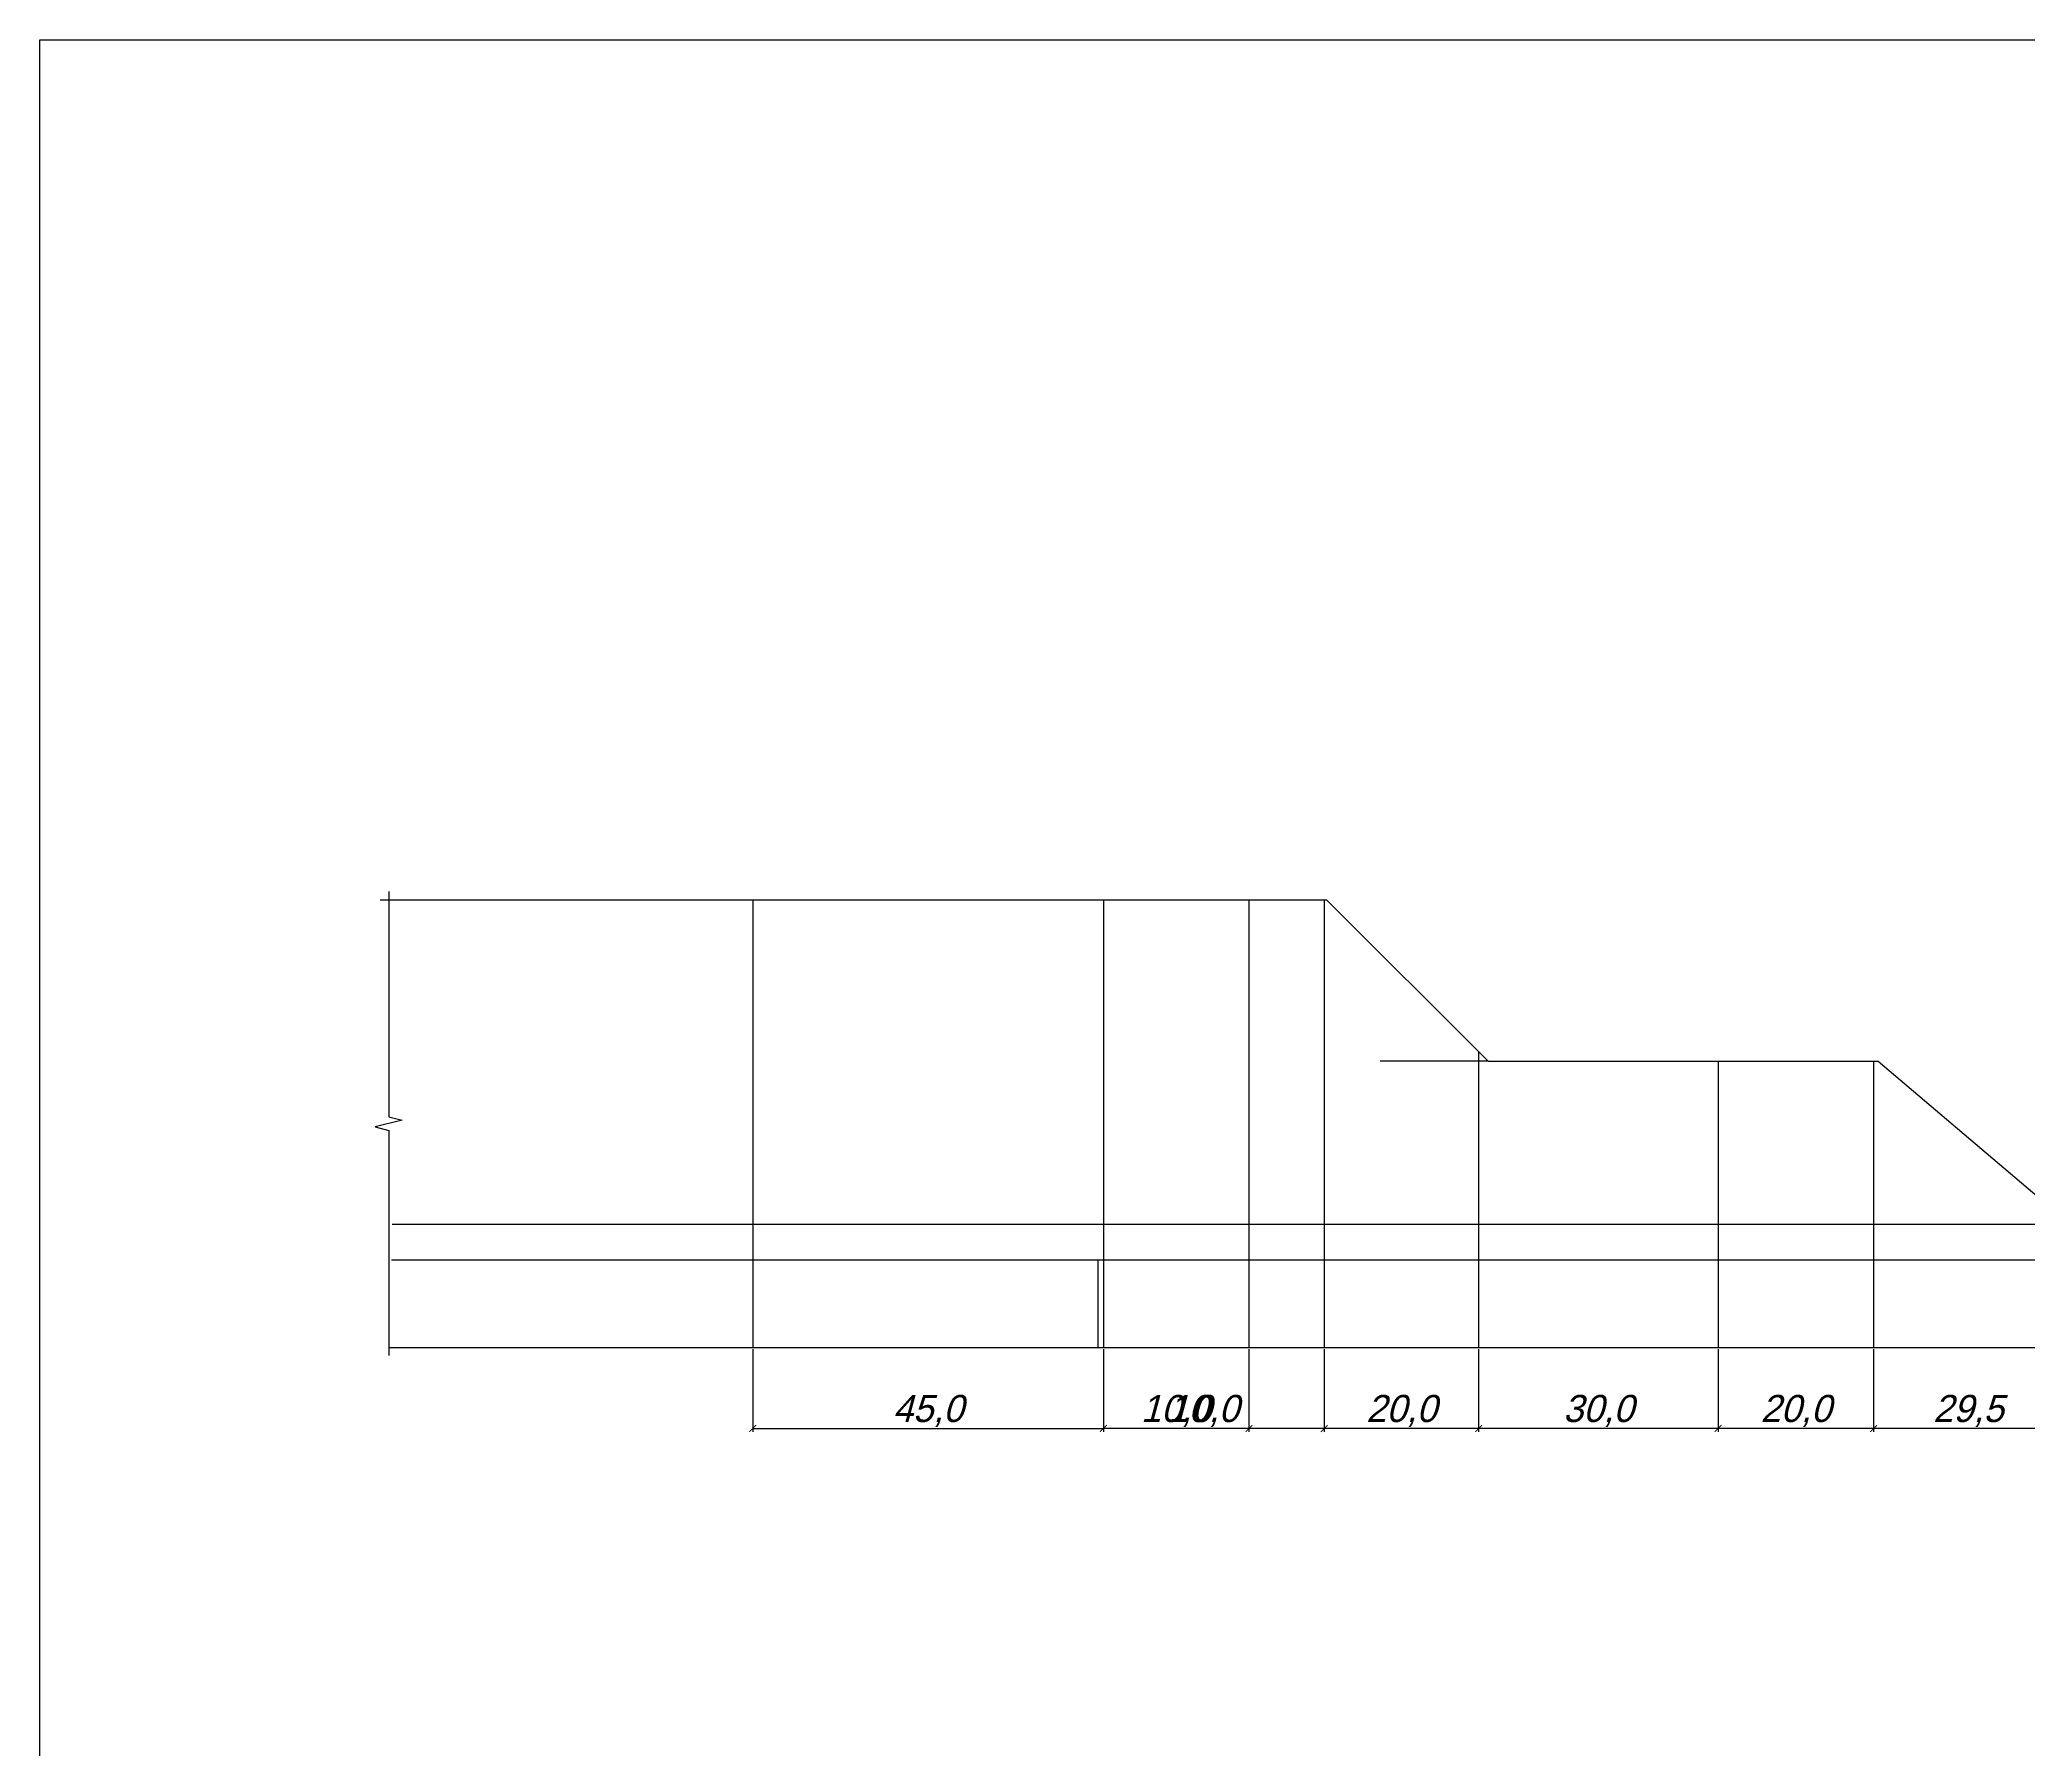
# Model space of a CAD drawing. Header units: centimetres. Extents: x -1591 to 2988, y -2086 to 1278.
# Drawn here: x -1591 to -858, y 358 to 989 of the extents above; entities that cross this region are included whole.
import ezdxf

# ---------------------------------------------------------------- set-up
doc = ezdxf.new("R2010")
doc.units = ezdxf.units.CM
doc.header["$MEASUREMENT"] = 0
doc.layers.add('layer 1', color=7, linetype='Continuous')
doc.styles.get("Standard").update_dxf_attribs({"font": 'txt.shx', "height": 5})
doc.styles.add('style1', font='isocpeur_0.ttf', dxfattribs={"oblique": 15, "height": 10})
doc.dimstyles.new('ISO-25', dxfattribs={"dimtxt": 2.501, "dimasz": 2.5, "dimexe": 1.25, "dimexo": 0.625, "dimtad": 1, "dimtxsty": 'Standard', "dimblk": 'ARCHTICK', "dimcen": 2.5, "dimadec": 0, "dimazin": 0, "dimtfac": 1, "dimtmove": 0, "dimatfit": 3, "dimfxl": 1, "dimarcsym": 0})
picture_1 = doc.add_image_def('image1.jpg', size_in_pixel=(4696, 8380))

# ---------------------------------------------------------------- blocks, each defined once
blk = doc.blocks.new('_ArchTick')
at = {"color": 0, "linetype": 'ByBlock', "const_width": 0.15}
blk.add_lwpolyline([(-0.5, -0.5), (0.5, 0.5)], dxfattribs=at)
blk = doc.blocks.new('*D6')
at = {"color": 0, "lineweight": -2, "transparency": 16777216}
for p, q in [((-1328.3, 506.04), (-1328.3, 475.53)), ((-1198.97, 506.04), (-1198.97, 475.53)), ((-1328.3, 476.78), (-1198.97, 476.78))]:
    blk.add_line(p, q, dxfattribs=at)
at = {"layer": 'Defpoints', "color": 0, "transparency": 16777216}
for p in [(-1328.3, 506.67), (-1198.97, 506.67), (-1198.97, 476.78)]:
    blk.add_point(p, dxfattribs=at)
at = {"color": 0, "lineweight": -2, "transparency": 16777216, "xscale": 2.5, "yscale": 2.5, "zscale": 2.5, "rotation": 180}
blk.add_blockref('_ArchTick', (-1328.3, 476.78), dxfattribs=at)
at = {"color": 0, "lineweight": -2, "transparency": 16777216, "xscale": 2.5, "yscale": 2.5, "zscale": 2.5}
blk.add_blockref('_ArchTick', (-1198.97, 476.78), dxfattribs=at)
at = {"color": 0, "transparency": 16777216, "insert": (-1263.63, 483.23), "char_height": 10, "attachment_point": 5, "style": 'style1'}
blk.add_mtext('{\\Ftxt|c204;45,0}', dxfattribs=at)
blk = doc.blocks.new('*D7')
at = {"color": 0, "lineweight": -2, "transparency": 16777216}
for p, q in [((-1145.29, 506.04), (-1145.29, 475.53)), ((-1198.97, 505.42), (-1198.97, 475.53)), ((-1145.29, 476.78), (-1198.97, 476.78))]:
    blk.add_line(p, q, dxfattribs=at)
at = {"layer": 'Defpoints', "color": 0, "transparency": 16777216}
for p in [(-1198.97, 506.04), (-1145.29, 506.67), (-1198.97, 476.78)]:
    blk.add_point(p, dxfattribs=at)
at = {"color": 0, "lineweight": -2, "transparency": 16777216, "xscale": 2.5, "yscale": 2.5, "zscale": 2.5, "rotation": 180}
blk.add_blockref('_ArchTick', (-1198.97, 476.78), dxfattribs=at)
at = {"color": 0, "lineweight": -2, "transparency": 16777216, "xscale": 2.5, "yscale": 2.5, "zscale": 2.5}
blk.add_blockref('_ArchTick', (-1145.29, 476.78), dxfattribs=at)
at = {"color": 0, "transparency": 16777216, "insert": (-1172.13, 483.23), "char_height": 10, "attachment_point": 5, "style": 'style1'}
blk.add_mtext('{\\Ftxt|c204;10,0}', dxfattribs=at)
blk = doc.blocks.new('*D8')
at = {"color": 0, "lineweight": -2, "transparency": 16777216}
for p, q in [((-1145.29, 506.04), (-1145.29, 475.53)), ((-1117.53, 506.04), (-1117.53, 475.53)), ((-1145.29, 476.78), (-1176.28, 476.78)), ((-1117.53, 476.78), (-1145.29, 476.78))]:
    blk.add_line(p, q, dxfattribs=at)
at = {"layer": 'Defpoints', "color": 0, "transparency": 16777216}
for p in [(-1145.29, 506.67), (-1117.53, 506.67), (-1145.29, 476.78)]:
    blk.add_point(p, dxfattribs=at)
at = {"color": 0, "lineweight": -2, "transparency": 16777216, "xscale": 2.5, "yscale": 2.5, "zscale": 2.5, "rotation": 180}
blk.add_blockref('_ArchTick', (-1145.29, 476.78), dxfattribs=at)
at = {"color": 0, "lineweight": -2, "transparency": 16777216, "xscale": 2.5, "yscale": 2.5, "zscale": 2.5}
blk.add_blockref('_ArchTick', (-1117.53, 476.78), dxfattribs=at)
at = {"color": 0, "transparency": 16777216, "insert": (-1162.03, 483.23), "char_height": 10, "attachment_point": 5, "style": 'style1'}
blk.add_mtext('{\\Ftxt|c204;10,0}', dxfattribs=at)
blk = doc.blocks.new('*D9')
at = {"color": 0, "lineweight": -2, "transparency": 16777216}
for p, q in [((-1117.53, 506.04), (-1117.53, 475.53)), ((-1060.6, 506.04), (-1060.6, 475.53)), ((-1060.6, 476.78), (-1117.53, 476.78))]:
    blk.add_line(p, q, dxfattribs=at)
at = {"layer": 'Defpoints', "color": 0, "transparency": 16777216}
for p in [(-1117.53, 506.67), (-1060.6, 506.67), (-1117.53, 476.78)]:
    blk.add_point(p, dxfattribs=at)
at = {"color": 0, "lineweight": -2, "transparency": 16777216, "xscale": 2.5, "yscale": 2.5, "zscale": 2.5, "rotation": 180}
blk.add_blockref('_ArchTick', (-1117.53, 476.78), dxfattribs=at)
at = {"color": 0, "lineweight": -2, "transparency": 16777216, "xscale": 2.5, "yscale": 2.5, "zscale": 2.5}
blk.add_blockref('_ArchTick', (-1060.6, 476.78), dxfattribs=at)
at = {"color": 0, "transparency": 16777216, "insert": (-1089.07, 483.23), "char_height": 10, "attachment_point": 5, "style": 'style1'}
blk.add_mtext('{\\Ftxt|c204;20,0}', dxfattribs=at)
blk = doc.blocks.new('*D10')
at = {"color": 0, "lineweight": -2, "transparency": 16777216}
for p, q in [((-1060.6, 506.04), (-1060.6, 475.53)), ((-972.29, 506.04), (-972.29, 475.53)), ((-972.29, 476.78), (-1060.6, 476.78))]:
    blk.add_line(p, q, dxfattribs=at)
at = {"layer": 'Defpoints', "color": 0, "transparency": 16777216}
for p in [(-1060.6, 506.67), (-972.29, 506.67), (-1060.6, 476.78)]:
    blk.add_point(p, dxfattribs=at)
at = {"color": 0, "lineweight": -2, "transparency": 16777216, "xscale": 2.5, "yscale": 2.5, "zscale": 2.5, "rotation": 180}
blk.add_blockref('_ArchTick', (-1060.6, 476.78), dxfattribs=at)
at = {"color": 0, "lineweight": -2, "transparency": 16777216, "xscale": 2.5, "yscale": 2.5, "zscale": 2.5}
blk.add_blockref('_ArchTick', (-972.29, 476.78), dxfattribs=at)
at = {"color": 0, "transparency": 16777216, "insert": (-1016.45, 483.23), "char_height": 10, "attachment_point": 5, "style": 'style1'}
blk.add_mtext('{\\Ftxt|c204;30,0}', dxfattribs=at)
blk = doc.blocks.new('*D11')
at = {"color": 0, "lineweight": -2, "transparency": 16777216}
for p, q in [((-972.29, 506.04), (-972.29, 475.53)), ((-914.92, 506.04), (-914.92, 475.53)), ((-914.92, 476.78), (-972.29, 476.78))]:
    blk.add_line(p, q, dxfattribs=at)
at = {"layer": 'Defpoints', "color": 0, "transparency": 16777216}
for p in [(-972.29, 506.67), (-914.92, 506.67), (-972.29, 476.78)]:
    blk.add_point(p, dxfattribs=at)
at = {"color": 0, "lineweight": -2, "transparency": 16777216, "xscale": 2.5, "yscale": 2.5, "zscale": 2.5, "rotation": 180}
blk.add_blockref('_ArchTick', (-972.29, 476.78), dxfattribs=at)
at = {"color": 0, "lineweight": -2, "transparency": 16777216, "xscale": 2.5, "yscale": 2.5, "zscale": 2.5}
blk.add_blockref('_ArchTick', (-914.92, 476.78), dxfattribs=at)
at = {"color": 0, "transparency": 16777216, "insert": (-943.6, 483.23), "char_height": 10, "attachment_point": 5, "style": 'style1'}
blk.add_mtext('{\\Ftxt|c204;20,0}', dxfattribs=at)
blk = doc.blocks.new('*D12')
at = {"color": 0, "lineweight": -2, "transparency": 16777216}
for p, q in [((-914.92, 506.04), (-914.92, 475.53)), ((-845.07, 506.04), (-845.07, 475.53)), ((-845.07, 476.78), (-914.92, 476.78))]:
    blk.add_line(p, q, dxfattribs=at)
at = {"layer": 'Defpoints', "color": 0, "transparency": 16777216}
for p in [(-914.92, 506.67), (-845.07, 506.67), (-914.92, 476.78)]:
    blk.add_point(p, dxfattribs=at)
at = {"color": 0, "lineweight": -2, "transparency": 16777216, "xscale": 2.5, "yscale": 2.5, "zscale": 2.5, "rotation": 180}
blk.add_blockref('_ArchTick', (-914.92, 476.78), dxfattribs=at)
at = {"color": 0, "lineweight": -2, "transparency": 16777216, "xscale": 2.5, "yscale": 2.5, "zscale": 2.5}
blk.add_blockref('_ArchTick', (-845.07, 476.78), dxfattribs=at)
at = {"color": 0, "transparency": 16777216, "insert": (-879.99, 483.23), "char_height": 10, "attachment_point": 5, "style": 'style1'}
blk.add_mtext('{\\Ftxt|c204;29,5}', dxfattribs=at)

msp = doc.modelspace()

# ---------------------------------------------------------------- linework, layer by layer
at = {"linetype": 'Continuous'}
msp.add_lwpolyline([(-1462.544, 674.836), (-1462.544, 591.751), (-1457.544, 590.501), (-1467.544, 588.001), (-1462.544, 586.751), (-1462.544, 503.667)], dxfattribs=at)
at = {"layer": 'layer 1', "lineweight": 30}
for p, q in [((-1328.299, 671.836), (-1328.299, 506.667)), ((-1198.969, 671.836), (-1198.969, 506.667)), ((-1145.293, 671.836), (-1145.293, 506.667)), ((-1117.53, 671.836), (-1117.53, 506.667)), ((-1057.108, 612.276), (-1096.943, 612.276)), ((-1060.604, 615.773), (-1060.604, 506.667)), ((-972.293, 612.276), (-972.293, 506.667)), ((-914.916, 612.276), (-914.916, 506.667)), ((-1461.222, 552.127), (-447.654, 552.127)), ((-1461.503, 538.962), (-447.934, 538.962)), ((-1200.965, 506.667), (-1200.965, 538.962)), ((-1462.544, 506.667), (90.39, 506.667)), ((-1330.565, 506.667), (-1200.965, 506.667))]:
    msp.add_line(p, q, dxfattribs=at)
msp.add_lwpolyline([(-1465.76, 671.836), (-1116.668, 671.836), (-1057.108, 612.276), (-913.252, 612.276), (-839.186, 549.451)], dxfattribs=at)

# ---------------------------------------------------------------- dimensions: what is measured, and where the dimension line sits
for base, p1, p2, text, picture, middle in [((-1198.969, 476.776), (-1328.299, 506.667), (-1198.969, 506.667), '{\\Ftxt|c204;45,0}', '*D6', (-1263.634, 483.235)), ((-1198.969, 476.776), (-1145.293, 506.667), (-1198.969, 506.042), '{\\Ftxt|c204;10,0}', '*D7', (-1172.131, 483.235)), ((-1145.293, 476.776), (-1117.53, 506.667), (-1145.293, 506.667), '{\\Ftxt|c204;10,0}', '*D8', (-1162.035, 483.235)), ((-1117.53, 476.776), (-1060.604, 506.667), (-1117.53, 506.667), '{\\Ftxt|c204;20,0}', '*D9', (-1089.067, 483.235)), ((-1060.604, 476.776), (-972.293, 506.667), (-1060.604, 506.667), '{\\Ftxt|c204;30,0}', '*D10', (-1016.449, 483.235)), ((-972.293, 476.776), (-914.916, 506.667), (-972.293, 506.667), '{\\Ftxt|c204;20,0}', '*D11', (-943.605, 483.235)), ((-914.916, 476.776), (-845.069, 506.667), (-914.916, 506.667), '{\\Ftxt|c204;29,5}', '*D12', (-879.992, 483.235))]:
    dim = msp.add_linear_dim(base=base, p1=p1, p2=p2, text=text, dimstyle='ISO-25', override={"dimtxsty": 'style1'})
    dim.commit()
    dim.dimension.update_dxf_attribs({"geometry": picture, "text_midpoint": middle})

# ---------------------------------------------------------------- pictures from other files: only their frames are drawn
image = msp.add_image(picture_1, insert=(-1591.237, -2067.523), size_in_units=(1712.853, 3056.581), dxfattribs=dict(fade=64))
image.dxf.flags = 7

doc.saveas('drawing.dxf')
